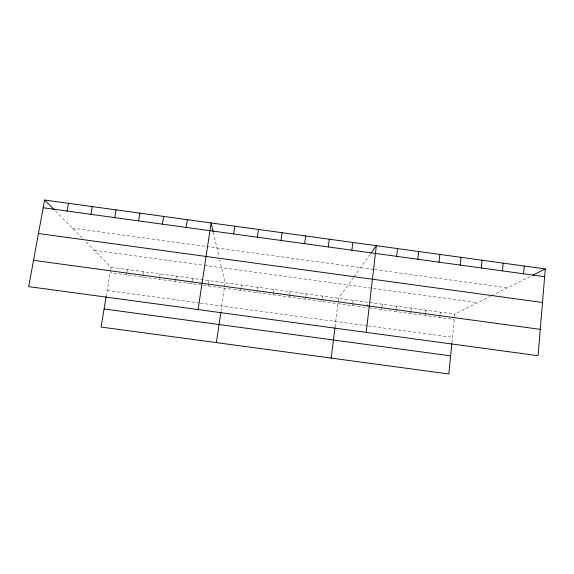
<?xml version="1.0" encoding="UTF-8"?>
<svg xmlns="http://www.w3.org/2000/svg" width="574" height="574" viewBox="0 0 574 574"><rect width="100%" height="100%" fill="white"/><g stroke="black" fill="none" stroke-linecap="round" stroke-linejoin="round"><path stroke-width="0.43" stroke-dasharray="2.87 2.15" d="M451.96 342.635L454.508 317.185M454.579 316.418L454.816 314.114L490.289 296.399M439.763 317.515L440 315.212M440.079 314.444L440.315 312.141M425.241 315.535L425.485 313.232M425.564 312.464L425.808 310.161M410.704 313.555L410.955 311.252M411.041 310.484L411.285 308.181M396.16 311.574L396.419 309.271M396.505 308.503L396.763 306.2M381.61 309.594L381.875 307.291M381.961 306.523L382.227 304.22M352.472 305.626L352.752 303.323M352.845 302.555L353.118 300.252M335.051 326.778L338.179 301.336M338.273 300.568L338.552 298.272L353.433 277.565M321.705 301.436L322 299.133M322.093 298.365L322.387 296.062M305.512 299.233L305.806 296.93M305.906 296.162L306.207 293.859M289.303 297.023L289.605 294.72M289.705 293.953L290.014 291.649M273.081 294.814L273.389 292.51M273.497 291.743L273.805 289.447M256.843 292.604L257.166 290.3M257.274 289.533L257.59 287.237M240.599 290.394L240.929 288.091M241.037 287.323L241.367 285.02M220.976 311.302L225.123 282.81L219.792 260.058M208.075 285.96L208.412 283.664M208.527 282.896L208.871 280.593M191.795 283.743L192.139 281.447M192.261 280.679L192.606 278.376M175.501 281.525L175.852 279.222M175.974 278.462L176.333 276.159M159.192 279.308L159.558 277.005M159.68 276.238L160.046 273.934M142.876 277.084L143.249 274.781M143.371 274.013L143.744 271.717M126.545 274.86L126.926 272.557M127.048 271.796L127.428 269.493M106.168 296.629L110.588 270.332M110.717 269.565L111.105 267.269L85.253 241.13M353.936 276.862L370.438 253.895M491.681 295.71L530.498 276.324M111.105 267.269L367.676 302.24L367.044 307.614L110.201 272.636M369.391 302.469L454.816 314.114M368.759 307.843L454.278 319.488M107.202 290.466L199.4 302.979M200.261 303.101L367.532 325.81M368.393 325.924L452.491 337.34M72.417 228.151L373.717 269.45M374.592 269.572L507.531 287.789M94.33 250.307L203.447 265.217M204.308 265.332L477.704 302.685M55.513 211.06L82.211 238.052M213.291 232.298L219.024 256.779"/><path stroke-width="0.86" d="M545.3 268.933L538.082 355.693L28.7 286.613L44.6 200.032L545.3 268.933L532.887 275.133M523.574 273.791L524.249 266.035M502.472 270.892L503.183 263.136M481.349 267.986L482.095 260.237M451.874 343.517L448.825 373.968L101.053 327.051L106.168 296.629M460.212 265.08L460.979 257.331M439.045 262.174L439.856 254.426M417.865 259.261L418.704 251.512M396.656 256.348L397.531 248.599M366.212 332.389L376.343 245.679L370.912 253.234M351.869 250.192L352.809 242.443M331.198 358.104L334.943 327.661M328.278 246.949L329.254 239.2M304.658 243.699L305.669 235.957M281.016 240.456L282.064 232.707M257.346 237.198L258.436 229.457M216.427 342.613L220.854 312.184M233.654 233.941L234.78 226.199M198.102 309.587L211.096 222.942L213.112 231.544M186.191 227.419L187.389 219.677M162.42 224.154L163.655 216.412M138.621 220.882L139.898 213.141M114.8 217.611L116.113 209.869M90.957 214.332L92.299 206.59M67.079 211.053L68.464 203.311M33.529 260.323L540.27 329.354M104.095 308.963L450.633 355.866M43.179 207.766L544.654 276.69M38.451 233.518L542.509 302.491M44.6 200.032L54.336 209.876"/></g></svg>
